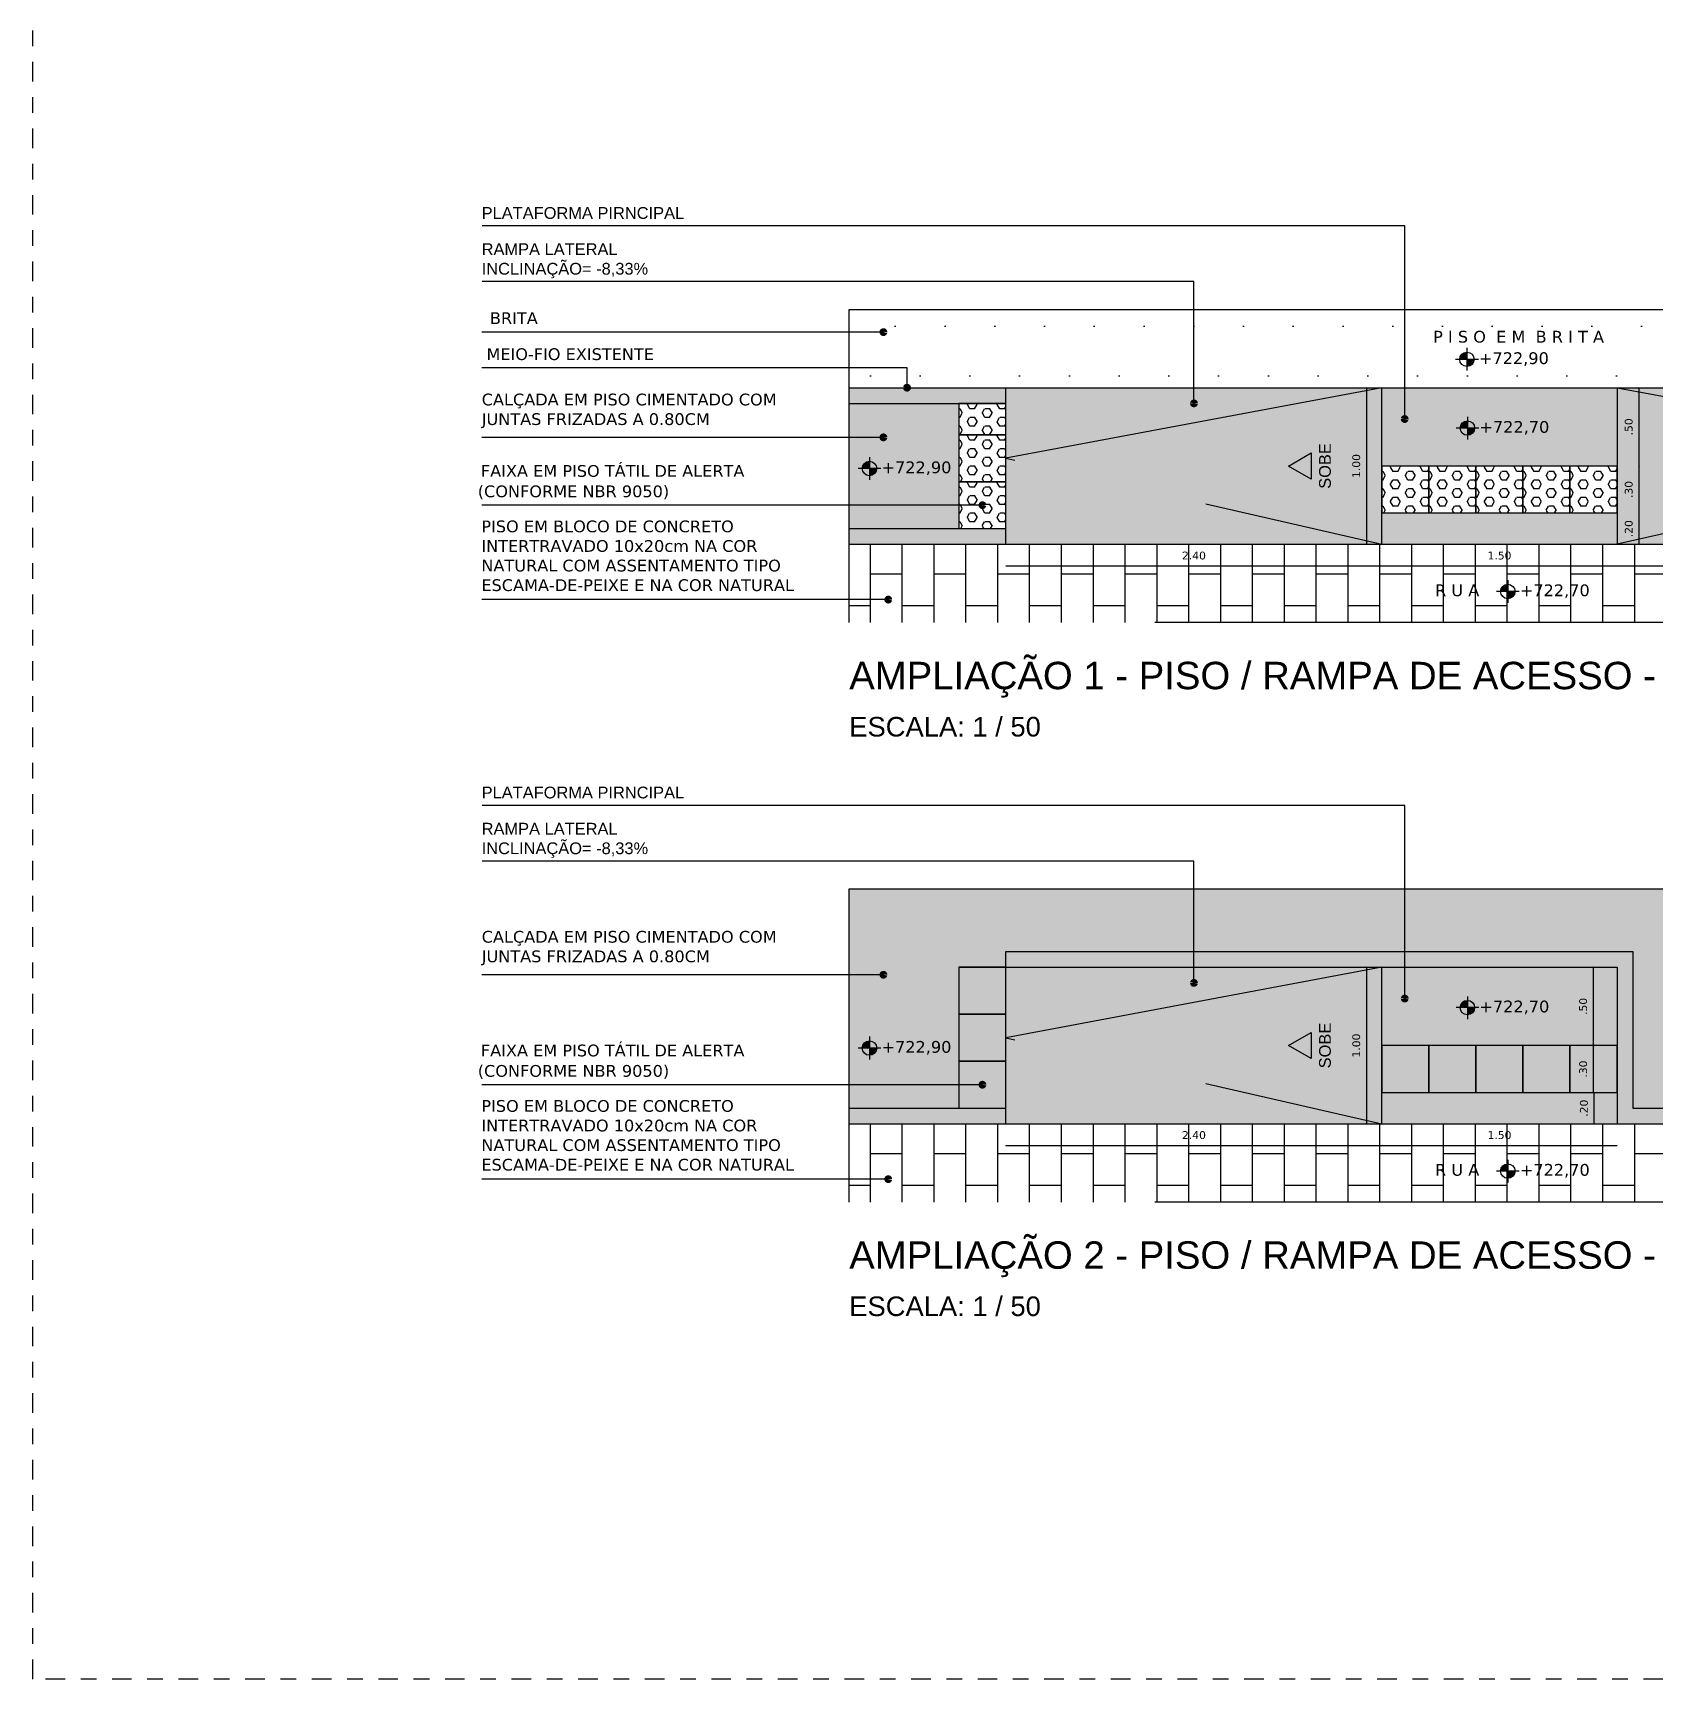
# Model space of a CAD drawing. Header units: feet. Extents: x 568264 to 568503, y 7794314 to 7794548.
# Drawn here: x 568328.07 to 568338.42, y 7794522.95 to 7794533.46 of the extents above; entities that cross this region are included whole.
import ezdxf
from ezdxf.enums import TextEntityAlignment as Align

# ---------------------------------------------------------------- set-up
doc = ezdxf.new("R2010")
doc.units = ezdxf.units.FT
doc.header["$MEASUREMENT"] = 0
for name, pattern in [('( Hidden )', [0.375, 0.25, -0.125]), ('CENTER', [2, 1.25, -0.25, 0.25, -0.25]), ('DASHDOT', [25.4, 12.7, -6.35, 0, -6.35])]:
    doc.linetypes.add(name, pattern=pattern)
for name, color, linetype in [('ARQ_TEXTO', 2, 'Continuous'), ('NUIT-CTA', 8, 'Continuous'), ('NUIT-HTC', 1, 'Continuous'), ('NUIT-LEG', 1, 'Continuous'), ('NUIT-PRJ', 251, '( Hidden )'), ('NUIT-SEC', 2, 'DASHDOT'), ('NUIT-VIS', 8, 'Continuous')]:
    doc.layers.add(name, color=color, linetype=linetype)
doc.styles.add('ARIAL', font='arial.ttf')
doc.styles.add('NUIT', font='verdana.ttf')
doc.dimstyles.new('50', dxfattribs={"dimtxt": 0.1, "dimasz": 0.05, "dimexe": 1.25, "dimexo": 0.625, "dimgap": 0.05, "dimtad": 1, "dimzin": 4, "dimdsep": 46, "dimtxsty": 'ARIAL', "dimblk": 'COTA', "dimcen": 0.05, "dimse1": 1, "dimse2": 1, "dimclrd": 256, "dimclrt": 256, "dimadec": 0, "dimazin": 0, "dimtfac": 1, "dimtix": 1, "dimtmove": 0, "dimatfit": 3, "dimldrblk": 'COTA', "dimfxl": 1, "dimfxlon": 1, "dimtolj": 1, "dimlwd": -1, "dimarcsym": 0})
doc.dimstyles.new('NUIT 1-50', dxfattribs={"dimtxt": 0.05, "dimasz": 0.01, "dimexe": 0.02, "dimexo": 0.02, "dimgap": 0.04, "dimtad": 1, "dimzin": 4, "dimdsep": 46, "dimtxsty": 'NUIT', "dimblk": 'ARCHTICK', "dimblk1": 'ARCHTICK', "dimblk2": 'ARCHTICK', "dimcen": 0.045, "dimse1": 1, "dimse2": 1, "dimclrd": 256, "dimclre": 253, "dimclrt": 1, "dimaunit": 1, "dimadec": 0, "dimazin": 0, "dimtfac": 1, "dimtix": 1, "dimtofl": 0, "dimtmove": 2, "dimatfit": 3, "dimldrblk": 'OPEN90', "dimfxl": 1, "dimtolj": 1, "dimtzin": 0, "dimlwe": 5, "dimarcsym": 0})

# ---------------------------------------------------------------- blocks, each defined once
blk = doc.blocks.new('COTA')
for p, q in [((1, 0), (-1, 0)), ((-0.71, -0.71), (0.71, 0.71)), ((0, 1), (0, -1))]:
    blk.add_line(p, q)
blk = doc.blocks.new('_ArchTick')
at = {"color": 0, "linetype": 'ByBlock', "const_width": 0.15}
blk.add_lwpolyline([(-0.5, -0.5), (0.5, 0.5)], dxfattribs=at)
blk = doc.blocks.new('*D201')
at = {"layer": 'Defpoints', "color": 0, "ltscale": 100, "transparency": 16777216}
for p in [(568338.183, 7794530.399, -100.36), (568338.324, 7794530.399), (568338.183, 7794530.199, -100.36)]:
    blk.add_point(p, dxfattribs=at)
at = {"layer": 'NUIT-CTA', "lineweight": -2, "ltscale": 100, "transparency": 16777216}
blk.add_line((568338.324, 7794530.199), (568338.324, 7794530.399), dxfattribs=at)
at = {"layer": 'NUIT-CTA', "lineweight": -2, "ltscale": 100, "transparency": 16777216, "xscale": 0.01, "yscale": 0.01, "zscale": 0.01}
for p, rotation in [((568338.324, 7794530.399), 90), ((568338.324, 7794530.199), 270)]:
    blk.add_blockref('_ArchTick', p, dxfattribs=dict(at, rotation=rotation))
at = {"layer": 'NUIT-CTA', "color": 1, "ltscale": 100, "transparency": 16777216, "insert": (568338.258, 7794530.299), "char_height": 0.05, "attachment_point": 5, "rotation": 90, "style": 'NUIT'}
blk.add_mtext('\\A1;.20', dxfattribs=at)
blk = doc.blocks.new('_Open90')
at = {"color": 0, "linetype": 'ByBlock', "lineweight": -2}
for p, q in [((0, 0), (-1, 0)), ((-0.5, 0.5), (0, 0)), ((0, 0), (-0.5, -0.5))]:
    blk.add_line(p, q, dxfattribs=at)
blk = doc.blocks.new('*D205')
at = {"layer": 'Defpoints', "color": 0, "ltscale": 100, "transparency": 16777216}
for p in [(568338.183, 7794530.699, -100.36), (568338.324, 7794530.699), (568338.183, 7794530.399, -100.36)]:
    blk.add_point(p, dxfattribs=at)
at = {"layer": 'NUIT-CTA', "lineweight": -2, "ltscale": 100, "transparency": 16777216}
blk.add_line((568338.324, 7794530.399), (568338.324, 7794530.699), dxfattribs=at)
at = {"layer": 'NUIT-CTA', "lineweight": -2, "ltscale": 100, "transparency": 16777216, "xscale": 0.01, "yscale": 0.01, "zscale": 0.01}
for p, rotation in [((568338.324, 7794530.699), 90), ((568338.324, 7794530.399), 270)]:
    blk.add_blockref('_ArchTick', p, dxfattribs=dict(at, rotation=rotation))
at = {"layer": 'NUIT-CTA', "color": 1, "ltscale": 100, "transparency": 16777216, "insert": (568338.258, 7794530.549), "char_height": 0.05, "attachment_point": 5, "rotation": 90, "style": 'NUIT'}
blk.add_mtext('\\A1;.30', dxfattribs=at)
blk = doc.blocks.new('*D206')
at = {"layer": 'Defpoints', "color": 0, "ltscale": 100, "transparency": 16777216}
for p in [(568338.183, 7794531.199, -100.36), (568338.324, 7794531.199), (568338.183, 7794530.699, -100.36)]:
    blk.add_point(p, dxfattribs=at)
at = {"layer": 'NUIT-CTA', "lineweight": -2, "ltscale": 100, "transparency": 16777216}
blk.add_line((568338.324, 7794530.699), (568338.324, 7794531.199), dxfattribs=at)
at = {"layer": 'NUIT-CTA', "lineweight": -2, "ltscale": 100, "transparency": 16777216, "xscale": 0.01, "yscale": 0.01, "zscale": 0.01}
for p, rotation in [((568338.324, 7794531.199), 90), ((568338.324, 7794530.699), 270)]:
    blk.add_blockref('_ArchTick', p, dxfattribs=dict(at, rotation=rotation))
at = {"layer": 'NUIT-CTA', "color": 1, "ltscale": 100, "transparency": 16777216, "insert": (568338.258, 7794530.949), "char_height": 0.05, "attachment_point": 5, "rotation": 90, "style": 'NUIT'}
blk.add_mtext('\\A1;.50', dxfattribs=at)
blk = doc.blocks.new('*D203')
at = {"layer": 'Defpoints', "color": 0, "ltscale": 100, "transparency": 16777216}
for p in [(568336.683, 7794531.199, -100.36), (568336.585, 7794530.199), (568336.683, 7794530.199, -50.18)]:
    blk.add_point(p, dxfattribs=at)
at = {"layer": 'NUIT-CTA', "lineweight": -2, "ltscale": 100, "transparency": 16777216}
blk.add_line((568336.585, 7794531.199), (568336.585, 7794530.199), dxfattribs=at)
at = {"layer": 'NUIT-CTA', "lineweight": -2, "ltscale": 100, "transparency": 16777216, "xscale": 0.01, "yscale": 0.01, "zscale": 0.01}
for p, rotation in [((568336.585, 7794531.199), 90), ((568336.585, 7794530.199), 270)]:
    blk.add_blockref('_ArchTick', p, dxfattribs=dict(at, rotation=rotation))
at = {"layer": 'NUIT-CTA', "color": 1, "ltscale": 100, "transparency": 16777216, "insert": (568336.519, 7794530.699), "char_height": 0.05, "attachment_point": 5, "rotation": 90, "style": 'NUIT'}
blk.add_mtext('\\A1;1.00', dxfattribs=at)
blk = doc.blocks.new('*D204')
at = {"layer": 'Defpoints', "color": 0, "ltscale": 100, "transparency": 16777216}
for p in [(568334.283, 7794530.199, -50.18), (568336.683, 7794530.199, -100.36), (568336.683, 7794530.061)]:
    blk.add_point(p, dxfattribs=at)
at = {"layer": 'NUIT-CTA', "lineweight": -2, "ltscale": 100, "transparency": 16777216}
blk.add_line((568334.283, 7794530.061), (568336.683, 7794530.061), dxfattribs=at)
at = {"layer": 'NUIT-CTA', "lineweight": -2, "ltscale": 100, "transparency": 16777216, "xscale": 0.01, "yscale": 0.01, "zscale": 0.01, "rotation": 180}
blk.add_blockref('_ArchTick', (568334.283, 7794530.061), dxfattribs=at)
at = {"layer": 'NUIT-CTA', "lineweight": -2, "ltscale": 100, "transparency": 16777216, "xscale": 0.01, "yscale": 0.01, "zscale": 0.01}
blk.add_blockref('_ArchTick', (568336.683, 7794530.061), dxfattribs=at)
at = {"layer": 'NUIT-CTA', "color": 1, "ltscale": 100, "transparency": 16777216, "insert": (568335.483, 7794530.127), "char_height": 0.05, "attachment_point": 5, "style": 'NUIT'}
blk.add_mtext('\\A1;2.40', dxfattribs=at)
blk = doc.blocks.new('*D211')
at = {"layer": 'Defpoints', "color": 0, "ltscale": 100, "transparency": 16777216}
for p in [(568336.683, 7794530.199, -100.36), (568338.183, 7794530.199, -100.36), (568338.183, 7794530.061)]:
    blk.add_point(p, dxfattribs=at)
at = {"layer": 'NUIT-CTA', "lineweight": -2, "ltscale": 100, "transparency": 16777216}
blk.add_line((568336.683, 7794530.061), (568338.183, 7794530.061), dxfattribs=at)
at = {"layer": 'NUIT-CTA', "lineweight": -2, "ltscale": 100, "transparency": 16777216, "xscale": 0.01, "yscale": 0.01, "zscale": 0.01, "rotation": 180}
blk.add_blockref('_ArchTick', (568336.683, 7794530.061), dxfattribs=at)
at = {"layer": 'NUIT-CTA', "lineweight": -2, "ltscale": 100, "transparency": 16777216, "xscale": 0.01, "yscale": 0.01, "zscale": 0.01}
blk.add_blockref('_ArchTick', (568338.183, 7794530.061), dxfattribs=at)
at = {"layer": 'NUIT-CTA', "color": 1, "ltscale": 100, "transparency": 16777216, "insert": (568337.433, 7794530.127), "char_height": 0.05, "attachment_point": 5, "style": 'NUIT'}
blk.add_mtext('\\A1;1.50', dxfattribs=at)
blk = doc.blocks.new('*D212')
at = {"layer": 'Defpoints', "color": 0, "ltscale": 100, "transparency": 16777216}
for p in [(568338.183, 7794530.199, -100.36), (568340.583, 7794530.199, -100.36), (568340.583, 7794530.061)]:
    blk.add_point(p, dxfattribs=at)
at = {"layer": 'NUIT-CTA', "lineweight": -2, "ltscale": 100, "transparency": 16777216}
blk.add_line((568338.183, 7794530.061), (568340.583, 7794530.061), dxfattribs=at)
at = {"layer": 'NUIT-CTA', "lineweight": -2, "ltscale": 100, "transparency": 16777216, "xscale": 0.01, "yscale": 0.01, "zscale": 0.01, "rotation": 180}
blk.add_blockref('_ArchTick', (568338.183, 7794530.061), dxfattribs=at)
at = {"layer": 'NUIT-CTA', "lineweight": -2, "ltscale": 100, "transparency": 16777216, "xscale": 0.01, "yscale": 0.01, "zscale": 0.01}
blk.add_blockref('_ArchTick', (568340.583, 7794530.061), dxfattribs=at)
at = {"layer": 'NUIT-CTA', "color": 1, "ltscale": 100, "transparency": 16777216, "insert": (568339.383, 7794530.127), "char_height": 0.05, "attachment_point": 5, "style": 'NUIT'}
blk.add_mtext('\\A1;2.40', dxfattribs=at)
blk = doc.blocks.new('*D241')
at = {"layer": 'Defpoints', "color": 0, "ltscale": 100, "transparency": 16777216}
for p in [(568336.683, 7794527.499, -100.36), (568336.585, 7794526.499), (568336.683, 7794526.499, -50.18)]:
    blk.add_point(p, dxfattribs=at)
at = {"layer": 'NUIT-CTA', "lineweight": -2, "ltscale": 100, "transparency": 16777216}
blk.add_line((568336.585, 7794527.499), (568336.585, 7794526.499), dxfattribs=at)
at = {"layer": 'NUIT-CTA', "lineweight": -2, "ltscale": 100, "transparency": 16777216, "xscale": 0.01, "yscale": 0.01, "zscale": 0.01}
for p, rotation in [((568336.585, 7794527.499), 90), ((568336.585, 7794526.499), 270)]:
    blk.add_blockref('_ArchTick', p, dxfattribs=dict(at, rotation=rotation))
at = {"layer": 'NUIT-CTA', "color": 1, "ltscale": 100, "transparency": 16777216, "insert": (568336.519, 7794526.999), "char_height": 0.05, "attachment_point": 5, "rotation": 90, "style": 'NUIT'}
blk.add_mtext('\\A1;1.00', dxfattribs=at)
blk = doc.blocks.new('*D242')
at = {"layer": 'Defpoints', "color": 0, "ltscale": 100, "transparency": 16777216}
for p in [(568334.283, 7794526.499, -50.18), (568336.683, 7794526.499, -100.36), (568336.683, 7794526.361)]:
    blk.add_point(p, dxfattribs=at)
at = {"layer": 'NUIT-CTA', "lineweight": -2, "ltscale": 100, "transparency": 16777216}
blk.add_line((568334.283, 7794526.361), (568336.683, 7794526.361), dxfattribs=at)
at = {"layer": 'NUIT-CTA', "lineweight": -2, "ltscale": 100, "transparency": 16777216, "xscale": 0.01, "yscale": 0.01, "zscale": 0.01, "rotation": 180}
blk.add_blockref('_ArchTick', (568334.283, 7794526.361), dxfattribs=at)
at = {"layer": 'NUIT-CTA', "lineweight": -2, "ltscale": 100, "transparency": 16777216, "xscale": 0.01, "yscale": 0.01, "zscale": 0.01}
blk.add_blockref('_ArchTick', (568336.683, 7794526.361), dxfattribs=at)
at = {"layer": 'NUIT-CTA', "color": 1, "ltscale": 100, "transparency": 16777216, "insert": (568335.483, 7794526.427), "char_height": 0.05, "attachment_point": 5, "style": 'NUIT'}
blk.add_mtext('\\A1;2.40', dxfattribs=at)
blk = doc.blocks.new('*D249')
at = {"layer": 'Defpoints', "color": 0, "ltscale": 100, "transparency": 16777216}
for p in [(568336.683, 7794526.499, -100.36), (568338.183, 7794526.499, -100.36), (568338.183, 7794526.361)]:
    blk.add_point(p, dxfattribs=at)
at = {"layer": 'NUIT-CTA', "lineweight": -2, "ltscale": 100, "transparency": 16777216}
blk.add_line((568336.683, 7794526.361), (568338.183, 7794526.361), dxfattribs=at)
at = {"layer": 'NUIT-CTA', "lineweight": -2, "ltscale": 100, "transparency": 16777216, "xscale": 0.01, "yscale": 0.01, "zscale": 0.01, "rotation": 180}
blk.add_blockref('_ArchTick', (568336.683, 7794526.361), dxfattribs=at)
at = {"layer": 'NUIT-CTA', "lineweight": -2, "ltscale": 100, "transparency": 16777216, "xscale": 0.01, "yscale": 0.01, "zscale": 0.01}
blk.add_blockref('_ArchTick', (568338.183, 7794526.361), dxfattribs=at)
at = {"layer": 'NUIT-CTA', "color": 1, "ltscale": 100, "transparency": 16777216, "insert": (568337.433, 7794526.427), "char_height": 0.05, "attachment_point": 5, "style": 'NUIT'}
blk.add_mtext('\\A1;1.50', dxfattribs=at)
blk = doc.blocks.new('*D253')
at = {"layer": 'Defpoints', "color": 0, "ltscale": 100, "transparency": 16777216}
for p in [(568338.038, 7794526.699), (568338.183, 7794526.699, -100.36), (568338.183, 7794526.499, -100.36)]:
    blk.add_point(p, dxfattribs=at)
at = {"layer": 'NUIT-CTA', "lineweight": -2, "ltscale": 100, "transparency": 16777216}
blk.add_line((568338.038, 7794526.499), (568338.038, 7794526.699), dxfattribs=at)
at = {"layer": 'NUIT-CTA', "lineweight": -2, "ltscale": 100, "transparency": 16777216, "xscale": 0.01, "yscale": 0.01, "zscale": 0.01}
for p, rotation in [((568338.038, 7794526.699), 90), ((568338.038, 7794526.499), 270)]:
    blk.add_blockref('_ArchTick', p, dxfattribs=dict(at, rotation=rotation))
at = {"layer": 'NUIT-CTA', "color": 1, "ltscale": 100, "transparency": 16777216, "insert": (568337.972, 7794526.599), "char_height": 0.05, "attachment_point": 5, "rotation": 90, "style": 'NUIT'}
blk.add_mtext('\\A1;.20', dxfattribs=at)
blk = doc.blocks.new('*D254')
at = {"layer": 'Defpoints', "color": 0, "ltscale": 100, "transparency": 16777216}
for p in [(568338.033, 7794526.999), (568338.183, 7794526.999, -100.36), (568338.183, 7794526.699, -100.36)]:
    blk.add_point(p, dxfattribs=at)
at = {"layer": 'NUIT-CTA', "lineweight": -2, "ltscale": 100, "transparency": 16777216}
blk.add_line((568338.033, 7794526.699), (568338.033, 7794526.999), dxfattribs=at)
at = {"layer": 'NUIT-CTA', "lineweight": -2, "ltscale": 100, "transparency": 16777216, "xscale": 0.01, "yscale": 0.01, "zscale": 0.01}
for p, rotation in [((568338.033, 7794526.999), 90), ((568338.033, 7794526.699), 270)]:
    blk.add_blockref('_ArchTick', p, dxfattribs=dict(at, rotation=rotation))
at = {"layer": 'NUIT-CTA', "color": 1, "ltscale": 100, "transparency": 16777216, "insert": (568337.967, 7794526.849), "char_height": 0.05, "attachment_point": 5, "rotation": 90, "style": 'NUIT'}
blk.add_mtext('\\A1;.30', dxfattribs=at)
blk = doc.blocks.new('*D255')
at = {"layer": 'Defpoints', "color": 0, "ltscale": 100, "transparency": 16777216}
for p in [(568338.033, 7794527.499), (568338.183, 7794527.499, -100.36), (568338.183, 7794526.999, -100.36)]:
    blk.add_point(p, dxfattribs=at)
at = {"layer": 'NUIT-CTA', "lineweight": -2, "ltscale": 100, "transparency": 16777216}
blk.add_line((568338.033, 7794526.999), (568338.033, 7794527.499), dxfattribs=at)
at = {"layer": 'NUIT-CTA', "lineweight": -2, "ltscale": 100, "transparency": 16777216, "xscale": 0.01, "yscale": 0.01, "zscale": 0.01}
for p, rotation in [((568338.033, 7794527.499), 90), ((568338.033, 7794526.999), 270)]:
    blk.add_blockref('_ArchTick', p, dxfattribs=dict(at, rotation=rotation))
at = {"layer": 'NUIT-CTA', "color": 1, "ltscale": 100, "transparency": 16777216, "insert": (568337.967, 7794527.249), "char_height": 0.05, "attachment_point": 5, "rotation": 90, "style": 'NUIT'}
blk.add_mtext('\\A1;.50', dxfattribs=at)

msp = doc.modelspace()

# ---------------------------------------------------------------- hatches: boundary and pattern name
at = {"layer": 'NUIT-CTA'}
h = msp.add_hatch(color=256, dxfattribs=at)
h.dxf.hatch_style = 1
h.paths.add_polyline_path([(568337.179, 7794531.38), (568337.225, 7794531.38), (568337.225, 7794531.427, 0.414214)])
h.paths.add_polyline_path([(568337.225, 7794531.38), (568337.225, 7794531.334, 0.414214), (568337.271, 7794531.38)])
h = msp.add_hatch(color=256, dxfattribs=at)
h.dxf.hatch_style = 1
h.paths.add_polyline_path([(568337.182, 7794530.941), (568337.228, 7794530.941), (568337.228, 7794530.987, 0.414214)])
h.paths.add_polyline_path([(568337.228, 7794530.941), (568337.228, 7794530.895, 0.414214), (568337.274, 7794530.941)])
h = msp.add_hatch(color=256, dxfattribs=at)
h.dxf.hatch_style = 1
h.paths.add_polyline_path([(568333.366, 7794530.683), (568333.412, 7794530.683), (568333.412, 7794530.729, 0.414214)])
h.paths.add_polyline_path([(568333.412, 7794530.683), (568333.412, 7794530.637, 0.414214), (568333.458, 7794530.683)])
h = msp.add_hatch(color=256, dxfattribs=at)
h.dxf.hatch_style = 1
h.paths.add_polyline_path([(568337.44, 7794529.898), (568337.486, 7794529.898), (568337.486, 7794529.944, 0.414214)])
h.paths.add_polyline_path([(568337.486, 7794529.898), (568337.486, 7794529.852, 0.414214), (568337.532, 7794529.898)])
h = msp.add_hatch(color=256, dxfattribs=at)
h.dxf.hatch_style = 1
h.paths.add_polyline_path([(568337.182, 7794527.241), (568337.228, 7794527.241), (568337.228, 7794527.287, 0.414214)])
h.paths.add_polyline_path([(568337.228, 7794527.241), (568337.228, 7794527.195, 0.414214), (568337.274, 7794527.241)])
h = msp.add_hatch(color=256, dxfattribs=at)
h.dxf.hatch_style = 1
h.paths.add_polyline_path([(568333.366, 7794526.983), (568333.412, 7794526.983), (568333.412, 7794527.029, 0.414214)])
h.paths.add_polyline_path([(568333.412, 7794526.983), (568333.412, 7794526.937, 0.414214), (568333.458, 7794526.983)])
h = msp.add_hatch(color=256, dxfattribs=at)
h.dxf.hatch_style = 1
h.paths.add_polyline_path([(568337.44, 7794526.198), (568337.486, 7794526.198), (568337.486, 7794526.244, 0.414214)])
h.paths.add_polyline_path([(568337.486, 7794526.198), (568337.486, 7794526.152, 0.414214), (568337.532, 7794526.198)])
at = {"layer": 'NUIT-HTC'}
h = msp.add_hatch(dxfattribs=at)
h.set_pattern_fill('DOTS', color=251, scale=0.2)
h.set_pattern_definition([(0, (1534036.8141, -1560025.51866), (0.15875, 0.3175), [0, -0.3175])])
h.paths.add_polyline_path([(568333.283, 7794531.199), (568341.583, 7794531.199), (568341.583, 7794531.699), (568333.283, 7794531.699)])
at = {"layer": 'NUIT-HTC', "ltscale": 100}
h = msp.add_hatch(color=254, dxfattribs=at)
h.dxf.hatch_style = 1
h.paths.add_polyline_path([(568333.283, 7794530.199), (568341.583, 7794530.199), (568341.583, 7794531.199), (568333.283, 7794531.199)])
h.paths.add_polyline_path([(568333.983, 7794530.299), (568334.283, 7794530.299), (568334.283, 7794530.599), (568333.983, 7794530.599)], flags=16)
h.paths.add_polyline_path([(568333.983, 7794530.899), (568334.283, 7794530.899), (568334.283, 7794531.099), (568333.983, 7794531.099)], flags=16)
h.paths.add_polyline_path([(568333.983, 7794530.599), (568334.283, 7794530.599), (568334.283, 7794530.899), (568333.983, 7794530.899)], flags=16)
h.paths.add_polyline_path([(568337.883, 7794530.399), (568338.183, 7794530.399), (568338.183, 7794530.699), (568337.883, 7794530.699)], flags=16)
h.paths.add_polyline_path([(568337.583, 7794530.399), (568337.883, 7794530.399), (568337.883, 7794530.699), (568337.583, 7794530.699)], flags=16)
h.paths.add_polyline_path([(568337.283, 7794530.399), (568337.583, 7794530.399), (568337.583, 7794530.699), (568337.283, 7794530.699)], flags=16)
h.paths.add_polyline_path([(568336.983, 7794530.399), (568337.283, 7794530.399), (568337.283, 7794530.699), (568336.983, 7794530.699)], flags=16)
h.paths.add_polyline_path([(568336.683, 7794530.399), (568336.983, 7794530.399), (568336.983, 7794530.699), (568336.683, 7794530.699)], flags=16)
h.paths.add_polyline_path([(568340.583, 7794530.299), (568340.883, 7794530.299), (568340.883, 7794530.599), (568340.583, 7794530.599)], flags=16)
h.paths.add_polyline_path([(568340.583, 7794530.599), (568340.883, 7794530.599), (568340.883, 7794530.899), (568340.583, 7794530.899)], flags=16)
h.paths.add_polyline_path([(568340.583, 7794530.899), (568340.883, 7794530.899), (568340.883, 7794531.099), (568340.583, 7794531.099)], flags=16)
at = {"layer": 'NUIT-HTC'}
h = msp.add_hatch(dxfattribs=at)
h.set_pattern_fill('HEX', color=8, scale=0.01, style=0)
h.set_pattern_definition([(0, (1534028.65407, -1560039.63845), (1e-17, 0.054992613154), [0.03175, -0.0635]), (120, (1534028.65407, -1560039.63845), (-0.04762500001185, -0.027496306577), [0.03175, -0.0635]), (60, (1534028.68582, -1560039.63845), (-0.04762500001185, 0.027496306577), [0.03175, -0.0635])])
h.paths.add_polyline_path([(568333.983, 7794530.899), (568334.283, 7794530.899), (568334.283, 7794531.099), (568333.983, 7794531.099)])
h = msp.add_hatch(dxfattribs=at)
h.set_pattern_fill('HEX', color=8, scale=0.01, style=0)
h.set_pattern_definition([(0, (1534028.65407, -1560039.838436), (1e-17, 0.054992613154), [0.03175, -0.0635]), (120, (1534028.65407, -1560039.838436), (-0.04762500001185, -0.027496306577), [0.03175, -0.0635]), (60, (1534028.68582, -1560039.838436), (-0.04762500001185, 0.027496306577), [0.03175, -0.0635])])
h.paths.add_polyline_path([(568333.983, 7794530.599), (568334.283, 7794530.599), (568334.283, 7794530.899), (568333.983, 7794530.899)])
h = msp.add_hatch(dxfattribs=at)
h.set_pattern_fill('HEX', color=8, scale=0.01, style=0)
h.set_pattern_definition([(0, (1534031.35407, -1560040.038447), (1e-17, 0.054992613154), [0.03175, -0.0635]), (120, (1534031.35407, -1560040.038447), (-0.04762500001185, -0.027496306577), [0.03175, -0.0635]), (60, (1534031.38582, -1560040.038447), (-0.04762500001185, 0.027496306577), [0.03175, -0.0635])])
h.paths.add_polyline_path([(568336.683, 7794530.399), (568336.983, 7794530.399), (568336.983, 7794530.699), (568336.683, 7794530.699)])
h = msp.add_hatch(dxfattribs=at)
h.set_pattern_fill('HEX', color=8, scale=0.01, style=0)
h.set_pattern_definition([(0, (1534031.65407, -1560040.038447), (1e-17, 0.054992613154), [0.03175, -0.0635]), (120, (1534031.65407, -1560040.038447), (-0.04762500001185, -0.027496306577), [0.03175, -0.0635]), (60, (1534031.68582, -1560040.038447), (-0.04762500001185, 0.027496306577), [0.03175, -0.0635])])
h.paths.add_polyline_path([(568336.983, 7794530.399), (568337.283, 7794530.399), (568337.283, 7794530.699), (568336.983, 7794530.699)])
h = msp.add_hatch(dxfattribs=at)
h.set_pattern_fill('HEX', color=8, scale=0.01, style=0)
h.set_pattern_definition([(0, (1534031.95407, -1560040.038447), (1e-17, 0.054992613154), [0.03175, -0.0635]), (120, (1534031.95407, -1560040.038447), (-0.04762500001185, -0.027496306577), [0.03175, -0.0635]), (60, (1534031.98582, -1560040.038447), (-0.04762500001185, 0.027496306577), [0.03175, -0.0635])])
h.paths.add_polyline_path([(568337.283, 7794530.399), (568337.583, 7794530.399), (568337.583, 7794530.699), (568337.283, 7794530.699)])
h = msp.add_hatch(dxfattribs=at)
h.set_pattern_fill('HEX', color=8, scale=0.01, style=0)
h.set_pattern_definition([(0, (1534032.25407, -1560040.038447), (1e-17, 0.054992613154), [0.03175, -0.0635]), (120, (1534032.25407, -1560040.038447), (-0.04762500001185, -0.027496306577), [0.03175, -0.0635]), (60, (1534032.28582, -1560040.038447), (-0.04762500001185, 0.027496306577), [0.03175, -0.0635])])
h.paths.add_polyline_path([(568337.583, 7794530.399), (568337.883, 7794530.399), (568337.883, 7794530.699), (568337.583, 7794530.699)])
h = msp.add_hatch(dxfattribs=at)
h.set_pattern_fill('HEX', color=8, scale=0.01, style=0)
h.set_pattern_definition([(0, (1534032.55407, -1560040.038447), (1e-17, 0.054992613154), [0.03175, -0.0635]), (120, (1534032.55407, -1560040.038447), (-0.04762500001185, -0.027496306577), [0.03175, -0.0635]), (60, (1534032.58582, -1560040.038447), (-0.04762500001185, 0.027496306577), [0.03175, -0.0635])])
h.paths.add_polyline_path([(568337.883, 7794530.399), (568338.183, 7794530.399), (568338.183, 7794530.699), (568337.883, 7794530.699)])
h = msp.add_hatch(dxfattribs=at)
h.set_pattern_fill('HEX', color=8, scale=0.01, style=0)
h.set_pattern_definition([(0, (1534028.65407, -1560040.138436), (1e-17, 0.054992613154), [0.03175, -0.0635]), (120, (1534028.65407, -1560040.138436), (-0.04762500001185, -0.027496306577), [0.03175, -0.0635]), (60, (1534028.68582, -1560040.138436), (-0.04762500001185, 0.027496306577), [0.03175, -0.0635])])
h.paths.add_polyline_path([(568333.983, 7794530.299), (568334.283, 7794530.299), (568334.283, 7794530.599), (568333.983, 7794530.599)])
h = msp.add_hatch(dxfattribs=at)
h.set_pattern_fill('AR-B816', color=253, scale=0.001, angle=90)
h.set_pattern_definition([(90, (1534050.56361, -1560025.01866), (-0.2032, 1e-17), []), (180, (1534050.56361, -1560025.01866), (-0.2032, -0.2032), [0.2032, -0.2032])])
h.paths.add_polyline_path([(568333.283, 7794529.699), (568341.583, 7794529.699), (568341.583, 7794530.199), (568333.283, 7794530.199)])
at = {"layer": 'NUIT-HTC', "ltscale": 100}
h = msp.add_hatch(color=254, dxfattribs=at)
h.dxf.hatch_style = 1
h.paths.add_polyline_path([(568333.283, 7794526.499), (568341.583, 7794526.499), (568341.583, 7794527.999), (568333.283, 7794527.999)])
h.paths.add_polyline_path([(568333.983, 7794526.599), (568334.283, 7794526.599), (568334.283, 7794526.899), (568333.983, 7794526.899)], flags=16)
h.paths.add_polyline_path([(568333.983, 7794527.199), (568334.283, 7794527.199), (568334.283, 7794527.499), (568333.983, 7794527.499)], flags=16)
h.paths.add_polyline_path([(568333.983, 7794526.899), (568334.283, 7794526.899), (568334.283, 7794527.199), (568333.983, 7794527.199)], flags=16)
h.paths.add_polyline_path([(568337.883, 7794526.699), (568338.183, 7794526.699), (568338.183, 7794526.999), (568337.883, 7794526.999)], flags=16)
h.paths.add_polyline_path([(568337.583, 7794526.699), (568337.883, 7794526.699), (568337.883, 7794526.999), (568337.583, 7794526.999)], flags=16)
h.paths.add_polyline_path([(568337.283, 7794526.699), (568337.583, 7794526.699), (568337.583, 7794526.999), (568337.283, 7794526.999)], flags=16)
h.paths.add_polyline_path([(568336.983, 7794526.699), (568337.283, 7794526.699), (568337.283, 7794526.999), (568336.983, 7794526.999)], flags=16)
h.paths.add_polyline_path([(568336.683, 7794526.699), (568336.983, 7794526.699), (568336.983, 7794526.999), (568336.683, 7794526.999)], flags=16)
at = {"layer": 'NUIT-HTC'}
h = msp.add_hatch(dxfattribs=at)
h.set_pattern_fill('HEX', color=8, scale=0.25, style=0)
h.set_pattern_definition([(0, (-7.407875, -13.639964), (1e-17, 0.05412658773653), [0.03125, -0.0625]), (120, (-7.407875, -13.639964), (-0.046875, -0.02706329386826), [0.03125, -0.0625]), (60, (-7.376625, -13.639964), (-0.046875, 0.02706329386826), [0.03125, -0.0625])])
h.paths.add_polyline_path([(568333.983, 7794526.899), (568334.283, 7794526.899), (568334.283, 7794527.199), (568333.983, 7794527.199)], flags=17)
h.paths.add_polyline_path([(568333.983, 7794527.199), (568334.283, 7794527.199), (568334.283, 7794527.499), (568333.983, 7794527.499)])
h.paths.add_polyline_path([(568333.983, 7794526.599), (568334.283, 7794526.599), (568334.283, 7794526.899), (568333.983, 7794526.899)])
h.paths.add_polyline_path([(568337.883, 7794526.699), (568338.183, 7794526.699), (568338.183, 7794526.999), (568337.883, 7794526.999)])
h.paths.add_polyline_path([(568337.583, 7794526.699), (568337.883, 7794526.699), (568337.883, 7794526.999), (568337.583, 7794526.999)])
h.paths.add_polyline_path([(568337.283, 7794526.699), (568337.583, 7794526.699), (568337.583, 7794526.999), (568337.283, 7794526.999)])
h.paths.add_polyline_path([(568336.983, 7794526.699), (568337.283, 7794526.699), (568337.283, 7794526.999), (568336.983, 7794526.999)])
h.paths.add_polyline_path([(568336.683, 7794526.699), (568336.983, 7794526.699), (568336.983, 7794526.999), (568336.683, 7794526.999)])
h = msp.add_hatch(dxfattribs=at)
h.set_pattern_fill('AR-B816', color=253, scale=0.001, angle=90)
h.set_pattern_definition([(90, (1534050.56361, -1560028.71866), (-0.2032, 1e-17), []), (180, (1534050.56361, -1560028.71866), (-0.2032, -0.2032), [0.2032, -0.2032])])
h.paths.add_polyline_path([(568333.283, 7794525.999), (568341.583, 7794525.999), (568341.583, 7794526.499), (568333.283, 7794526.499)])

# ---------------------------------------------------------------- linework, layer by layer
at = {"layer": 'ARQ_TEXTO', "elevation": -50.18}
for points in [[(568336.232, 7794530.616), (568336.087, 7794530.699), (568336.232, 7794530.783)], [(568336.232, 7794526.916), (568336.087, 7794526.999), (568336.232, 7794527.083)]]:
    msp.add_lwpolyline(points, close=True, dxfattribs=at)
at = {"layer": 'NUIT-CTA'}
for p, q in [((568337.225, 7794531.453, -0.02), (568337.225, 7794531.308, -0.02)), ((568337.298, 7794531.38, -0.02), (568337.152, 7794531.38, -0.02)), ((568337.228, 7794531.013, 0), (568337.228, 7794530.868, 0)), ((568337.301, 7794530.941, 0), (568337.156, 7794530.941, 0)), ((568333.485, 7794530.683, -0.02), (568333.34, 7794530.683, -0.02)), ((568333.412, 7794530.756, -0.02), (568333.412, 7794530.611, -0.02)), ((568337.486, 7794529.97, 0), (568337.486, 7794529.825, 0)), ((568337.559, 7794529.898, 0), (568337.414, 7794529.898, 0)), ((568337.228, 7794527.313, 0), (568337.228, 7794527.168, 0)), ((568337.301, 7794527.241, 0), (568337.156, 7794527.241, 0)), ((568333.485, 7794526.983, -0.02), (568333.34, 7794526.983, -0.02)), ((568333.412, 7794527.056, -0.02), (568333.412, 7794526.911, -0.02)), ((568337.486, 7794526.27, 0), (568337.486, 7794526.125, 0)), ((568337.559, 7794526.198, 0), (568337.414, 7794526.198, 0))]:
    msp.add_line(p, q, dxfattribs=at)
for centre in [(568337.225, 7794531.38, -0.02), (568337.228, 7794530.941, 0), (568333.412, 7794530.683, -0.02), (568337.486, 7794529.898, 0), (568337.228, 7794527.241, 0), (568333.412, 7794526.983, -0.02), (568337.486, 7794526.198, 0)]:
    msp.add_circle(centre, 0.0461, dxfattribs=at)
at = {"layer": 'NUIT-LEG', "linetype": 'CENTER', "ltscale": 0.1, "elevation": 50.18}
msp.add_lwpolyline([(568328.073, 7794540.359), (568347.403, 7794540.359), (568347.403, 7794522.954), (568328.073, 7794522.954)], close=True, dxfattribs=at)
at = {"layer": 'NUIT-PRJ', "ltscale": 10, "elevation": -50.18, "flags": 128}
for points in [[(568336.683, 7794531.199), (568334.283, 7794530.749), (568336.683, 7794530.199)], [(568338.183, 7794531.199), (568340.583, 7794530.749), (568338.183, 7794530.199)], [(568336.683, 7794527.499), (568334.283, 7794527.049), (568336.683, 7794526.499)]]:
    msp.add_lwpolyline(points, dxfattribs=at)
at = {"layer": 'NUIT-SEC', "ltscale": 0.5, "elevation": 0}
for points in [[(568333.283, 7794531.699), (568341.583, 7794531.699), (568341.583, 7794529.699), (568333.283, 7794529.699)], [(568333.283, 7794527.999), (568341.583, 7794527.999), (568341.583, 7794525.999), (568333.283, 7794525.999)]]:
    msp.add_lwpolyline(points, close=True, dxfattribs=at)
at = {"layer": 'NUIT-VIS', "color": 2, "ltscale": 100}
for p, q in [((568333.283, 7794531.199, -34.556), (568341.583, 7794531.199, -37.632)), ((568334.283, 7794530.199, -50.18), (568334.283, 7794531.199, -50.18)), ((568336.683, 7794530.199, -50.18), (568336.683, 7794531.199, -50.18)), ((568338.183, 7794531.199, -50.18), (568338.183, 7794530.199, -50.18)), ((568333.283, 7794531.099, -34.556), (568334.283, 7794531.099, -34.927)), ((568333.283, 7794530.299, -47.893), (568334.283, 7794530.299, -50.18)), ((568333.283, 7794530.199, 0), (568341.583, 7794530.199, 0)), ((568334.283, 7794526.499, -50.18), (568334.283, 7794527.599, -50.18)), ((568334.283, 7794527.599, -50.18), (568338.283, 7794527.599, -49.369)), ((568338.283, 7794527.599, -50.18), (568338.283, 7794526.599, -50.18)), ((568333.983, 7794527.499, -50.18), (568338.183, 7794527.499, -50.18)), ((568336.683, 7794526.499, -50.18), (568336.683, 7794527.499, -50.18)), ((568338.183, 7794527.499, -50.18), (568338.183, 7794526.499, -50.18)), ((568333.283, 7794526.599, -47.893), (568334.283, 7794526.599, -50.18)), ((568338.283, 7794526.599, 0), (568341.583, 7794526.599, 0)), ((568333.283, 7794526.499, 0), (568341.583, 7794526.499, 0))]:
    msp.add_line(p, q, dxfattribs=at)
at = {"layer": 'NUIT-VIS', "ltscale": 100}
for points, elevation in [([(568333.983, 7794530.899), (568334.283, 7794530.899), (568334.283, 7794531.099), (568333.983, 7794531.099)], -34.927), ([(568333.983, 7794530.599), (568334.283, 7794530.599), (568334.283, 7794530.899), (568333.983, 7794530.899)], -50.18), ([(568336.683, 7794530.399), (568336.983, 7794530.399), (568336.983, 7794530.699), (568336.683, 7794530.699)], -50.18), ([(568336.983, 7794530.399), (568337.283, 7794530.399), (568337.283, 7794530.699), (568336.983, 7794530.699)], -50.18), ([(568337.283, 7794530.399), (568337.583, 7794530.399), (568337.583, 7794530.699), (568337.283, 7794530.699)], -50.18), ([(568337.583, 7794530.399), (568337.883, 7794530.399), (568337.883, 7794530.699), (568337.583, 7794530.699)], -50.18), ([(568337.883, 7794530.399), (568338.183, 7794530.399), (568338.183, 7794530.699), (568337.883, 7794530.699)], -50.18), ([(568333.983, 7794530.299), (568334.283, 7794530.299), (568334.283, 7794530.599), (568333.983, 7794530.599)], -50.18), ([(568333.983, 7794527.199), (568334.283, 7794527.199), (568334.283, 7794527.499), (568333.983, 7794527.499)], -50.18), ([(568333.983, 7794526.899), (568334.283, 7794526.899), (568334.283, 7794527.199), (568333.983, 7794527.199)], -50.18), ([(568336.683, 7794526.699), (568336.983, 7794526.699), (568336.983, 7794526.999), (568336.683, 7794526.999)], -50.18), ([(568336.983, 7794526.699), (568337.283, 7794526.699), (568337.283, 7794526.999), (568336.983, 7794526.999)], -50.18), ([(568337.283, 7794526.699), (568337.583, 7794526.699), (568337.583, 7794526.999), (568337.283, 7794526.999)], -50.18), ([(568337.583, 7794526.699), (568337.883, 7794526.699), (568337.883, 7794526.999), (568337.583, 7794526.999)], -50.18), ([(568337.883, 7794526.699), (568338.183, 7794526.699), (568338.183, 7794526.999), (568337.883, 7794526.999)], -50.18), ([(568333.983, 7794526.599), (568334.283, 7794526.599), (568334.283, 7794526.899), (568333.983, 7794526.899)], -50.18)]:
    msp.add_lwpolyline(points, close=True, dxfattribs=dict(at, elevation=elevation))
at = {"layer": 'NUIT-VIS', "color": 2, "ltscale": 100, "elevation": -34.816, "flags": 128}
for points in [[(568333.983, 7794531.099), (568333.983, 7794530.299)], [(568333.983, 7794527.499), (568333.983, 7794526.599)]]:
    msp.add_lwpolyline(points, dxfattribs=at)

# ---------------------------------------------------------------- texts
at = {"layer": 'ARQ_TEXTO', "style": 'ARIAL'}
for p in [(568336.319, 7794530.699, -50.18), (568336.319, 7794526.999, -50.18)]:
    msp.add_text('SOBE', height=0.075, rotation=90, dxfattribs=at).set_placement(p, align=Align.MIDDLE)
at = {"layer": 'NUIT-CTA', "char_height": 0.075, "attachment_point": 3, "style": 'NUIT'}
for s, insert in [('+722,90', (568337.748, 7794531.425, -0.02)), ('+722,70', (568337.751, 7794530.986, 0)), ('+722,90', (568333.935, 7794530.728, -0.02)), ('+722,70', (568338.009, 7794529.943, 0)), ('+722,70', (568337.751, 7794527.286, 0)), ('+722,90', (568333.935, 7794527.028, -0.02)), ('+722,70', (568338.009, 7794526.243, 0))]:
    msp.add_mtext_dynamic_manual_height_columns(s, width=0.04, gutter_width=1.25, heights=[0], dxfattribs=dict(at, insert=insert))
at = {"layer": 'NUIT-LEG', "style": 'NUIT'}
for s, p in [('BRITA                      ', (568331.502, 7794531.643, 0)), ('MEIO-FIO EXISTENTE', (568331.502, 7794531.413, 0)), ('FAIXA EM PISO TÁTIL DE ALERTA', (568331.773, 7794530.677, -50.18)), ('(CONFORME NBR 9050)', (568331.523, 7794530.532, -50.18)), ('FAIXA EM PISO TÁTIL DE ALERTA', (568331.773, 7794526.977, -50.18)), ('(CONFORME NBR 9050)', (568331.523, 7794526.832, -50.18))]:
    msp.add_text(s, height=0.075, dxfattribs=at).set_placement(p, align=Align.MIDDLE)
at = {"layer": 'NUIT-LEG', "attachment_point": 1}
for s, insert, char_height, width, rotation, style in [('\\P\\PPLATAFORMA PIRNCIPAL', (568330.937, 7794532.602, 0), 0.075, 2.5772, 360, 'ARIAL'), ('\\PRAMPA LATERAL\\PINCLINAÇÃO= -8,33%', (568330.937, 7794532.246, 0), 0.075, 2.5772, 360, 'ARIAL'), ('PISO EM BLOCO DE CONCRETO INTERTRAVADO 10x20cm NA COR NATURAL COM ASSENTAMENTO TIPO ESCAMA-DE-PEIXE E NA COR NATURAL', (568330.935, 7794530.351, 0), 0.075, 2.18062, 360, 'NUIT'), ('AMPLIAÇÃO 1 - PISO / RAMPA DE ACESSO - ETE', (568333.283, 7794529.449, 0), 0.175, 6.52392, 0, 'ARIAL'), ('ESCALA: 1 / 50', (568333.283, 7794529.097, 0), 0.125, 3.14807, 0, 'ARIAL'), ('\\P\\PPLATAFORMA PIRNCIPAL', (568330.937, 7794528.902, 0), 0.075, 2.5772, 360, 'ARIAL'), ('\\PRAMPA LATERAL\\PINCLINAÇÃO= -8,33%', (568330.937, 7794528.546, 0), 0.075, 2.5772, 360, 'ARIAL'), ('PISO EM BLOCO DE CONCRETO INTERTRAVADO 10x20cm NA COR NATURAL COM ASSENTAMENTO TIPO ESCAMA-DE-PEIXE E NA COR NATURAL', (568330.935, 7794526.651, 0), 0.075, 2.18062, 360, 'NUIT'), ('AMPLIAÇÃO 2 - PISO / RAMPA DE ACESSO - ETE', (568333.283, 7794525.749, 0), 0.175, 6.52392, 0, 'ARIAL'), ('ESCALA: 1 / 50', (568333.283, 7794525.397, 0), 0.125, 3.14807, 0, 'ARIAL')]:
    msp.add_mtext(s, dxfattribs=dict(at, insert=insert, char_height=char_height, width=width, rotation=rotation, style=style))
at = {"layer": 'NUIT-LEG', "char_height": 0.075, "attachment_point": 3, "style": 'NUIT'}
for s, width, insert in [('\\pxt0.01961;P I S O  E M  B R I T A ', 1.19971, (568338.1, 7794531.562, 0)), ('\\pxt0.01961; R U A', 0.4114, (568337.304, 7794529.943, 0)), ('\\pxt0.01961; R U A', 0.4114, (568337.304, 7794526.243, 0))]:
    msp.add_mtext_dynamic_manual_height_columns(s, width=width, gutter_width=1.25, heights=[0], dxfattribs=dict(at, insert=insert))
at = {"layer": 'NUIT-LEG', "char_height": 0.075, "width": 2.23773, "attachment_point": 2, "style": 'NUIT'}
for insert in [(568332.056, 7794531.286, 0), (568332.056, 7794527.856, 0)]:
    msp.add_mtext('\\pxql;\\PCALÇADA EM PISO CIMENTADO COM JUNTAS FRIZADAS A 0.80CM', dxfattribs=dict(at, insert=insert))

# ---------------------------------------------------------------- dimensions: what is measured, and where the dimension line sits
at = {"layer": 'NUIT-CTA', "ltscale": 100}
for base, p1, p2, picture, middle in [((568336.585, 7794530.199, 50.18), (568336.683, 7794531.199, -50.18), (568336.683, 7794530.199, 0), '*D203', (568336.519, 7794530.699, 50.18)), ((568338.324, 7794531.199, 50.18), (568338.183, 7794530.699, -50.18), (568338.183, 7794531.199, -50.18), '*D206', (568338.258, 7794530.949, 50.18)), ((568338.324, 7794530.699, 50.18), (568338.183, 7794530.399, -50.18), (568338.183, 7794530.699, -50.18), '*D205', (568338.258, 7794530.549, 50.18)), ((568338.324, 7794530.399, 50.18), (568338.183, 7794530.199, -50.18), (568338.183, 7794530.399, -50.18), '*D201', (568338.258, 7794530.299, 50.18)), ((568336.585, 7794526.499, 50.18), (568336.683, 7794527.499, -50.18), (568336.683, 7794526.499, 0), '*D241', (568336.519, 7794526.999, 50.18)), ((568338.033, 7794527.499, 50.18), (568338.183, 7794526.999, -50.18), (568338.183, 7794527.499, -50.18), '*D255', (568337.967, 7794527.249, 50.18)), ((568338.033, 7794526.999, 50.18), (568338.183, 7794526.699, -50.18), (568338.183, 7794526.999, -50.18), '*D254', (568337.967, 7794526.849, 50.18)), ((568338.038, 7794526.699, 50.18), (568338.183, 7794526.499, -50.18), (568338.183, 7794526.699, -50.18), '*D253', (568337.972, 7794526.599, 50.18))]:
    dim = msp.add_linear_dim(base=base, p1=p1, p2=p2, angle=90, dimstyle='NUIT 1-50', dxfattribs=at)
    dim.commit()
    dim.dimension.update_dxf_attribs({"geometry": picture, "text_midpoint": middle})
for base, p1, p2, picture, middle in [((568336.683, 7794530.061, 50.18), (568334.283, 7794530.199, 0), (568336.683, 7794530.199, -50.18), '*D204', (568335.483, 7794530.127, 50.18)), ((568338.183, 7794530.061, 50.18), (568336.683, 7794530.199, -50.18), (568338.183, 7794530.199, -50.18), '*D211', (568337.433, 7794530.127, 50.18)), ((568340.583, 7794530.061, 50.18), (568338.183, 7794530.199, -50.18), (568340.583, 7794530.199, -50.18), '*D212', (568339.383, 7794530.127, 50.18)), ((568336.683, 7794526.361, 50.18), (568334.283, 7794526.499, 0), (568336.683, 7794526.499, -50.18), '*D242', (568335.483, 7794526.427, 50.18)), ((568338.183, 7794526.361, 50.18), (568336.683, 7794526.499, -50.18), (568338.183, 7794526.499, -50.18), '*D249', (568337.433, 7794526.427, 50.18))]:
    dim = msp.add_linear_dim(base=base, p1=p1, p2=p2, dimstyle='NUIT 1-50', dxfattribs=at)
    dim.commit()
    dim.dimension.update_dxf_attribs({"geometry": picture, "text_midpoint": middle})

# ---------------------------------------------------------------- leaders
at = {"layer": 'NUIT-LEG'}
for points, override in [([(568336.828, 7794530.999, 0), (568336.828, 7794532.232, 0), (568330.94, 7794532.232, 0)], {"dimtad": 0, "dimldrblk": 'Dot'}), ([(568335.483, 7794531.099, 0), (568335.483, 7794531.876, 0), (568330.94, 7794531.876, 0)], {"dimtad": 0, "dimldrblk": 'Dot'}), ([(568333.501, 7794531.554, 0), (568330.937, 7794531.554, 0)], {"dimasz": 0.05, "dimtad": 0, "dimldrblk": 'Dot'}), ([(568333.652, 7794531.199, 0), (568333.652, 7794531.325, 0), (568330.937, 7794531.325, 0)], {"dimtad": 0, "dimldrblk": 'Dot'}), ([(568333.501, 7794530.882, 0), (568330.937, 7794530.882, 0)], {"dimasz": 0.05, "dimtad": 0, "dimldrblk": 'Dot'}), ([(568334.133, 7794530.449, -50.18), (568330.937, 7794530.449, -50.18)], {"dimtad": 0, "dimldrblk": 'Dot'}), ([(568333.532, 7794529.846, 0), (568330.937, 7794529.846, 0)], {"dimtad": 0, "dimldrblk": 'Dot'}), ([(568336.828, 7794527.299, 0), (568336.828, 7794528.532, 0), (568330.94, 7794528.532, 0)], {"dimtad": 0, "dimldrblk": 'Dot'}), ([(568335.483, 7794527.399, 0), (568335.483, 7794528.176, 0), (568330.94, 7794528.176, 0)], {"dimtad": 0, "dimldrblk": 'Dot'}), ([(568333.501, 7794527.451, 0), (568330.937, 7794527.451, 0)], {"dimasz": 0.05, "dimtad": 0, "dimldrblk": 'Dot'}), ([(568334.133, 7794526.749, -50.18), (568330.937, 7794526.749, -50.18)], {"dimtad": 0, "dimldrblk": 'Dot'}), ([(568333.532, 7794526.146, 0), (568330.937, 7794526.146, 0)], {"dimtad": 0, "dimldrblk": 'Dot'})]:
    msp.add_leader(points, dimstyle='50', override=override, dxfattribs=at)

doc.saveas('drawing.dxf')
